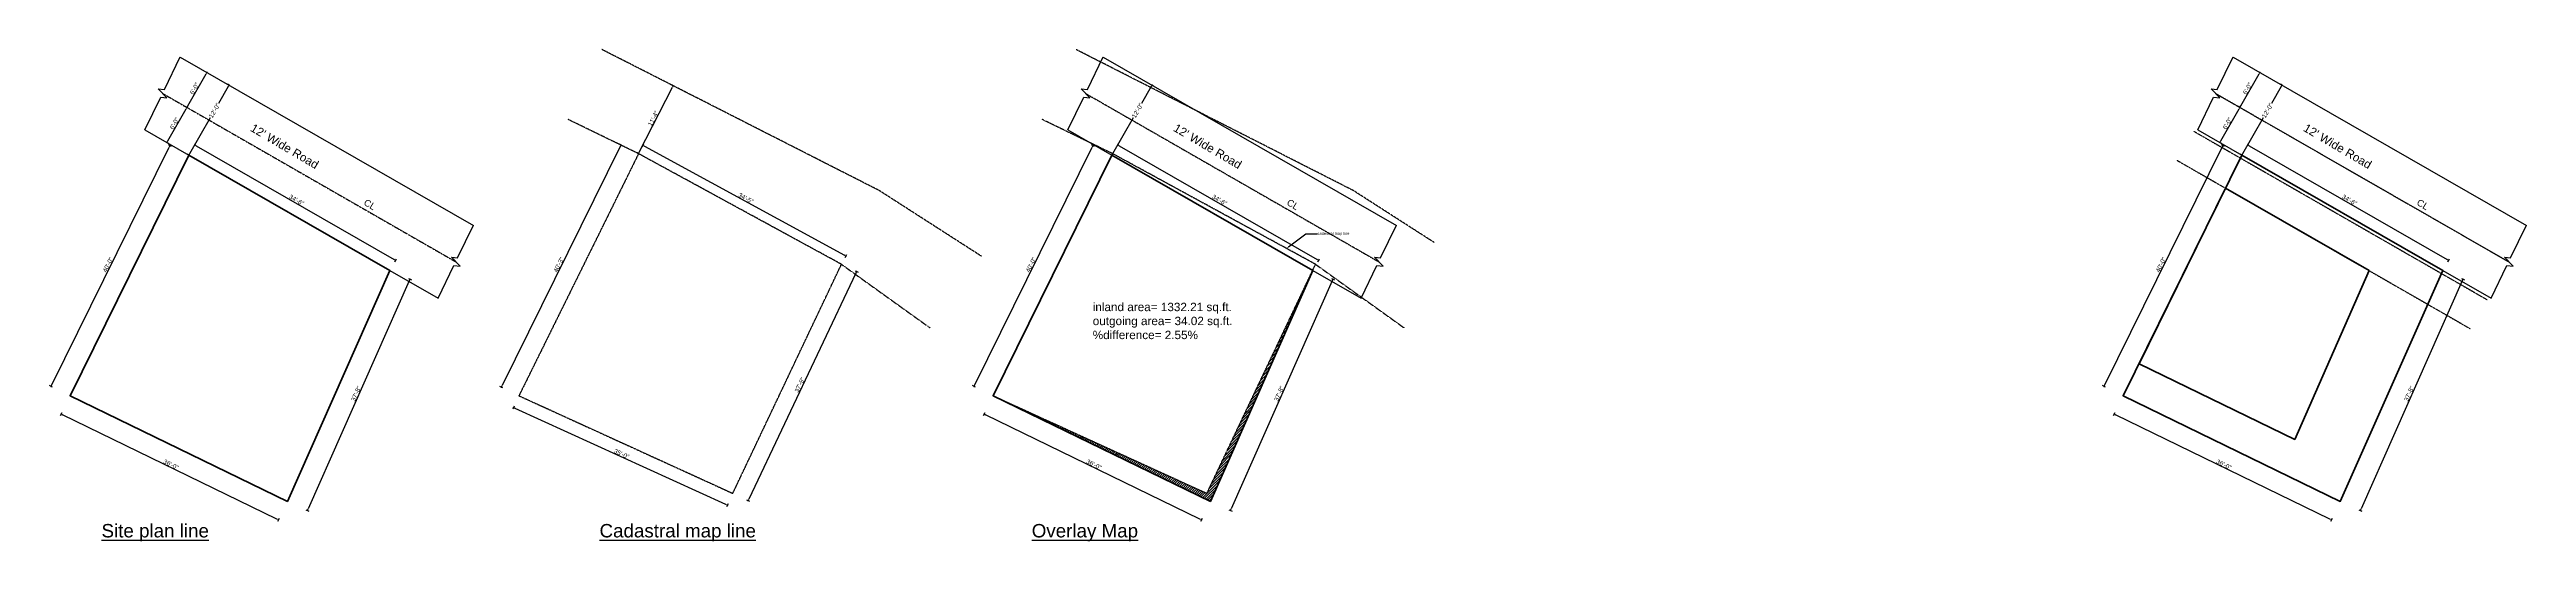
# Model space of a CAD drawing. Header units: inches. Extents: x 115570 to 265311, y 61168 to 314550.
# Drawn here: x 136100 to 140527, y 70436 to 71315 of the extents above; entities that cross this region are included whole.
import ezdxf
from ezdxf import colors
from ezdxf.entities.mleader import LeaderData, LeaderLine
from ezdxf.math import Vec2, Vec3

# ---------------------------------------------------------------- set-up
doc = ezdxf.new("R2010")
doc.units = ezdxf.units.IN
doc.header["$MEASUREMENT"] = 0
for name, pattern in [('ACAD_ISO06W100', [36, 24, -3, 0, -3, 0, -3, 0, -3]), ('ACAD_ISO08W100', [36, 24, -3, 6, -3]), ('DASHDOT', [1, 0.5, -0.25, 0, -0.25]), ('DOT', [0.25, 0, -0.25]), ('HIDDEN2', [0.1875, 0.125, -0.0625])]:
    doc.linetypes.add(name, pattern=pattern)
doc.layers.get('0').update_dxf_attribs({"lineweight": 25})
for name, color, linetype, lineweight, transparency in [('cadastral map line', 6, 'ACAD_ISO06W100', 25, 0.45), ('ROW', 3, 'DASHDOT', 25, 0.45), ('SBL', 2, 'DOT', 25, 0.45), ('site plan line', 5, 'Continuous', 35, 0.45)]:
    doc.layers.add(name, color=color, linetype=linetype, lineweight=lineweight, transparency=transparency)
doc.layers.add('CL', color=4, linetype='ACAD_ISO08W100', transparency=0.5)
doc.styles.add('arial.', font='arial.ttf')
doc.styles.get("Standard").update_dxf_attribs({"font": 'arial.ttf'})
doc.dimstyles.new('d_floorplans', dxfattribs={"dimscale": 0, "dimtxt": 8, "dimasz": 3, "dimexe": 3, "dimexo": 3, "dimgap": 1, "dimtad": 1, "dimdec": 0, "dimrnd": 0.25, "dimzin": 3, "dimdsep": 46, "dimlunit": 4, "dimtxsty": 'arial.', "dimblk": 'DOT', "dimcen": 4, "dimdle": 6, "dimclrd": 4, "dimclre": 256, "dimclrt": 7, "dimazin": 0, "dimtfac": 1, "dimtdec": 0, "dimtix": 1, "dimtmove": 2, "dimatfit": 3, "dimfxl": 3, "dimfxlon": 1, "dimtolj": 1, "dimtzin": 0, "dimlwd": -1, "dimlwe": -1, "dimarcsym": 0})

# ---------------------------------------------------------------- blocks, each defined once
blk = doc.blocks.new('_Dot')
at = {"color": 0, "linetype": 'ByBlock', "lineweight": -2}
blk.add_line((-0.5, 0), (-1, 0), dxfattribs=at)
at = {"color": 0, "linetype": 'ByBlock', "const_width": 0.5}
blk.add_lwpolyline([(-0.25, 0, 1), (0.25, 0, 1)], format="xyb", close=True, dxfattribs=at)
blk = doc.blocks.new('*D72')
at = {"color": 4, "transparency": 16777216}
for p, q in [((136419.3, 71248.9), (136401.9, 71218.5)), ((136350.6, 71129.2), (136387.6, 71193.6))]:
    blk.add_line(p, q, dxfattribs=at)
at = {"transparency": 16777216}
for p, q in [((136420.8, 71251.5), (136418.2, 71253)), ((136349.1, 71126.6), (136346.5, 71128.1))]:
    blk.add_line(p, q, dxfattribs=at)
at = {"layer": 'Defpoints', "color": 0, "transparency": 16777216}
for p in [(136420.8, 71251.5), (136420.8, 71251.5), (136349.1, 71126.6)]:
    blk.add_point(p, dxfattribs=at)
at = {"color": 4, "transparency": 16777216, "xscale": 3, "yscale": 3, "zscale": 3}
for p, rotation in [((136420.8, 71251.5), 60.13323200533971), ((136349.1, 71126.6), 240.1332320053397)]:
    blk.add_blockref('_Dot', p, dxfattribs=dict(at, rotation=rotation))
at = {"color": 7, "transparency": 16777216, "insert": (136394.7, 71206.1), "char_height": 8, "attachment_point": 5, "rotation": 60.1332, "style": 'arial.'}
blk.add_mtext('\\A1;12\'-0"', dxfattribs=at)
blk = doc.blocks.new('*D73')
at = {"color": 4, "transparency": 16777216}
blk.add_line((136742.8, 70901.7), (136562.1, 70494), dxfattribs=at)
at = {"transparency": 16777216}
for p, q in [((136741.3, 70905.7), (136746.8, 70903.3)), ((136558.2, 70492.5), (136563.6, 70490))]:
    blk.add_line(p, q, dxfattribs=at)
at = {"layer": 'Defpoints', "color": 0, "transparency": 16777216}
for p in [(136708.1, 70920.4), (136524.9, 70507.2), (136560.9, 70491.3)]:
    blk.add_point(p, dxfattribs=at)
at = {"color": 4, "transparency": 16777216, "xscale": 3, "yscale": 3, "zscale": 3}
for p, rotation in [((136744.1, 70904.5), 66.09446161432011), ((136560.9, 70491.3), 246.0944616143202)]:
    blk.add_blockref('_Dot', p, dxfattribs=dict(at, rotation=rotation))
at = {"color": 7, "transparency": 16777216, "insert": (136647.8, 70699.9), "char_height": 8, "attachment_point": 5, "rotation": 66.0945, "style": 'arial.'}
blk.add_mtext('\\A1;37\'-8"', dxfattribs=at)
blk = doc.blocks.new('*D74')
at = {"transparency": 16777216}
for p, q in [((136121.7, 70665.9), (136119.1, 70660.5)), ((136510.2, 70476.8), (136507.5, 70471.4))]:
    blk.add_line(p, q, dxfattribs=at)
at = {"color": 4, "transparency": 16777216}
blk.add_line((136506.2, 70475.5), (136123.1, 70661.9), dxfattribs=at)
at = {"layer": 'Defpoints', "color": 0, "transparency": 16777216}
for p in [(136120.4, 70663.2), (136136.5, 70696.2), (136524.9, 70507.2)]:
    blk.add_point(p, dxfattribs=at)
at = {"color": 4, "transparency": 16777216, "xscale": 3, "yscale": 3, "zscale": 3}
for p, rotation in [((136120.4, 70663.2), 154.0500135417205), ((136508.8, 70474.1), 334.0500135417205)]:
    blk.add_blockref('_Dot', p, dxfattribs=dict(at, rotation=rotation))
at = {"color": 7, "transparency": 16777216, "insert": (136316.9, 70573.2), "char_height": 8, "attachment_point": 5, "rotation": 334.05, "style": 'arial.'}
blk.add_mtext('\\A1;36\'-0"', dxfattribs=at)
blk = doc.blocks.new('*D75')
at = {"color": 4, "transparency": 16777216}
blk.add_line((136103.9, 70715.7), (136313.8, 71140.7), dxfattribs=at)
at = {"transparency": 16777216}
for p, q in [((136317.8, 71142), (136312.5, 71144.7)), ((136105.2, 70711.7), (136099.9, 70714.3))]:
    blk.add_line(p, q, dxfattribs=at)
at = {"layer": 'Defpoints', "color": 0, "transparency": 16777216}
for p in [(136315.1, 71143.4), (136349.1, 71126.6), (136136.5, 70696.2)]:
    blk.add_point(p, dxfattribs=at)
at = {"color": 4, "transparency": 16777216, "xscale": 3, "yscale": 3, "zscale": 3}
for p, rotation in [((136315.1, 71143.4), 63.71077594350535), ((136102.5, 70713), 243.7107759435053)]:
    blk.add_blockref('_Dot', p, dxfattribs=dict(at, rotation=rotation))
at = {"color": 7, "transparency": 16777216, "insert": (136204.3, 70930.4), "char_height": 8, "attachment_point": 5, "rotation": 63.7108, "style": 'arial.'}
blk.add_mtext('\\A1;40\'-0"', dxfattribs=at)
blk = doc.blocks.new('*D76')
at = {"transparency": 16777216}
for p, q in [((136358, 71142.1), (136361, 71147.3)), ((136717, 70935.9), (136720, 70941.1))]:
    blk.add_line(p, q, dxfattribs=at)
at = {"color": 4, "transparency": 16777216}
blk.add_line((136362.1, 71143.2), (136715.9, 70940), dxfattribs=at)
at = {"layer": 'Defpoints', "color": 0, "transparency": 16777216}
for p in [(136349.1, 71126.6), (136718.5, 70938.5), (136708.1, 70920.4)]:
    blk.add_point(p, dxfattribs=at)
at = {"color": 4, "transparency": 16777216, "xscale": 3, "yscale": 3, "zscale": 3}
for p, rotation in [((136359.5, 71144.7), 150.1332320053488), ((136718.5, 70938.5), 330.1332320053488)]:
    blk.add_blockref('_Dot', p, dxfattribs=dict(at, rotation=rotation))
at = {"color": 7, "transparency": 16777216, "insert": (136541.5, 71046), "char_height": 8, "attachment_point": 5, "rotation": 330.1332, "style": 'arial.'}
blk.add_mtext('\\A1;34\'-6"', dxfattribs=at)
blk = doc.blocks.new('*D77')
at = {"color": 4, "transparency": 16777216}
blk.add_line((137541.2, 70915.6), (137349.6, 70511.5), dxfattribs=at)
at = {"transparency": 16777216}
for p, q in [((137539.8, 70919.6), (137545.2, 70917)), ((137345.6, 70510.1), (137351, 70507.5))]:
    blk.add_line(p, q, dxfattribs=at)
at = {"layer": 'Defpoints', "color": 0, "transparency": 16777216}
for p in [(137515.3, 70931.2), (137321.1, 70521.7), (137348.3, 70508.8)]:
    blk.add_point(p, dxfattribs=at)
at = {"color": 4, "transparency": 16777216, "xscale": 3, "yscale": 3, "zscale": 3}
for p, rotation in [((137542.5, 70918.3), 64.6237642850033), ((137348.3, 70508.8), 244.6237642850033)]:
    blk.add_blockref('_Dot', p, dxfattribs=dict(at, rotation=rotation))
at = {"color": 7, "transparency": 16777216, "insert": (137440.8, 70715.7), "char_height": 8, "attachment_point": 5, "rotation": 64.6238, "style": 'arial.'}
blk.add_mtext('\\A1;37\'-9"', dxfattribs=at)
blk = doc.blocks.new('*D78')
at = {"transparency": 16777216}
for p, q in [((136930.4, 70677.7), (136927.9, 70672.2)), ((137312.6, 70503.2), (137310.1, 70497.7))]:
    blk.add_line(p, q, dxfattribs=at)
at = {"color": 4, "transparency": 16777216}
blk.add_line((137308.6, 70501.7), (136931.9, 70673.7), dxfattribs=at)
at = {"layer": 'Defpoints', "color": 0, "transparency": 16777216}
for p in [(136929.1, 70675), (136938.9, 70696.2), (137321.1, 70521.7)]:
    blk.add_point(p, dxfattribs=at)
at = {"color": 4, "transparency": 16777216, "xscale": 3, "yscale": 3, "zscale": 3}
for p, rotation in [((136929.1, 70675), 155.4571198182069), ((137311.4, 70500.4), 335.4571198182069)]:
    blk.add_blockref('_Dot', p, dxfattribs=dict(at, rotation=rotation))
at = {"color": 7, "transparency": 16777216, "insert": (137122.4, 70592.3), "char_height": 8, "attachment_point": 5, "rotation": 335.4571, "style": 'arial.'}
blk.add_mtext('\\A1;35\'-0"', dxfattribs=at)
blk = doc.blocks.new('*D79')
at = {"transparency": 16777216}
for p, q in [((137124.1, 71143), (137118.7, 71145.7)), ((136910.3, 70710.3), (136904.9, 70713))]:
    blk.add_line(p, q, dxfattribs=at)
at = {"color": 4, "transparency": 16777216}
blk.add_line((137120, 71141.7), (136908.9, 70714.4), dxfattribs=at)
at = {"layer": 'Defpoints', "color": 0, "transparency": 16777216}
for p in [(137152.6, 71128.9), (136907.6, 70711.7), (136938.9, 70696.2)]:
    blk.add_point(p, dxfattribs=at)
at = {"color": 4, "transparency": 16777216, "xscale": 3, "yscale": 3, "zscale": 3}
for p, rotation in [((137121.4, 71144.4), 63.71077594350461), ((136907.6, 70711.7), 243.7107759435046)]:
    blk.add_blockref('_Dot', p, dxfattribs=dict(at, rotation=rotation))
at = {"color": 7, "transparency": 16777216, "insert": (137009.9, 70930.3), "char_height": 8, "attachment_point": 5, "rotation": 63.7108, "style": 'arial.'}
blk.add_mtext('\\A1;40\'-3"', dxfattribs=at)
blk = doc.blocks.new('*D80')
at = {"transparency": 16777216}
for p, q in [((137159.3, 71141.2), (137162.2, 71146.4)), ((137522, 70943.5), (137524.9, 70948.7))]:
    blk.add_line(p, q, dxfattribs=at)
at = {"color": 4, "transparency": 16777216}
blk.add_line((137163.4, 71142.4), (137520.8, 70947.5), dxfattribs=at)
at = {"layer": 'Defpoints', "color": 0, "transparency": 16777216}
for p in [(137152.6, 71128.9), (137515.3, 70931.2), (137523.4, 70946.1)]:
    blk.add_point(p, dxfattribs=at)
at = {"color": 4, "transparency": 16777216, "xscale": 3, "yscale": 3, "zscale": 3}
for p, rotation in [((137160.7, 71143.8), 151.4038469328164), ((137523.4, 70946.1), 331.4038469328164)]:
    blk.add_blockref('_Dot', p, dxfattribs=dict(at, rotation=rotation))
at = {"color": 7, "transparency": 16777216, "insert": (137344.5, 71049.4), "char_height": 8, "attachment_point": 5, "rotation": 331.4038, "style": 'arial.'}
blk.add_mtext('\\A1;34\'-5"', dxfattribs=at)
blk = doc.blocks.new('*D81')
at = {"color": 4, "transparency": 16777216}
blk.add_line((137154, 71131.6), (137213.1, 71247.8), dxfattribs=at)
at = {"transparency": 16777216}
for p, q in [((137214.4, 71250.4), (137211.8, 71251.8)), ((137152.6, 71128.9), (137149.9, 71130.3))]:
    blk.add_line(p, q, dxfattribs=at)
at = {"layer": 'Defpoints', "color": 0, "transparency": 16777216}
for p in [(137214.4, 71250.4), (137214.4, 71250.4), (137152.6, 71128.9)]:
    blk.add_point(p, dxfattribs=at)
at = {"color": 4, "transparency": 16777216, "xscale": 3, "yscale": 3, "zscale": 3}
for p, rotation in [((137214.4, 71250.4), 63.03492173500684), ((137152.6, 71128.9), 243.0349217350068)]:
    blk.add_blockref('_Dot', p, dxfattribs=dict(at, rotation=rotation))
at = {"color": 7, "transparency": 16777216, "insert": (137179, 71192), "char_height": 8, "attachment_point": 5, "rotation": 63.0349, "style": 'arial.'}
blk.add_mtext('\\A1;11\'-4"', dxfattribs=at)
blk = doc.blocks.new('*D82')
at = {"color": 4, "transparency": 16777216}
for p, q in [((138069.1, 71248.9), (138051.7, 71218.5)), ((138000.4, 71129.2), (138037.4, 71193.6))]:
    blk.add_line(p, q, dxfattribs=at)
at = {"transparency": 16777216}
for p, q in [((138070.6, 71251.5), (138073.2, 71250)), ((137998.9, 71126.6), (138001.5, 71125.1))]:
    blk.add_line(p, q, dxfattribs=at)
at = {"layer": 'Defpoints', "color": 0, "transparency": 16777216}
for p in [(138070.6, 71251.5), (138070.6, 71251.5), (137998.9, 71126.6)]:
    blk.add_point(p, dxfattribs=at)
at = {"color": 4, "transparency": 16777216, "xscale": 3, "yscale": 3, "zscale": 3}
for p, rotation in [((138070.6, 71251.5), 60.13323200533971), ((137998.9, 71126.6), 240.1332320053397)]:
    blk.add_blockref('_Dot', p, dxfattribs=dict(at, rotation=rotation))
at = {"color": 7, "transparency": 16777216, "insert": (138044.5, 71206.1), "char_height": 8, "attachment_point": 5, "rotation": 60.1332, "style": 'arial.'}
blk.add_mtext('\\A1;12\'-0"', dxfattribs=at)
blk = doc.blocks.new('*D83')
at = {"color": 4, "transparency": 16777216}
blk.add_line((138392.6, 70901.7), (138211.9, 70494), dxfattribs=at)
at = {"transparency": 16777216}
for p, q in [((138391.1, 70905.7), (138396.6, 70903.3)), ((138207.9, 70492.5), (138213.4, 70490))]:
    blk.add_line(p, q, dxfattribs=at)
at = {"layer": 'Defpoints', "color": 0, "transparency": 16777216}
for p in [(138357.9, 70920.4), (138174.7, 70507.2), (138210.7, 70491.3)]:
    blk.add_point(p, dxfattribs=at)
at = {"color": 4, "transparency": 16777216, "xscale": 3, "yscale": 3, "zscale": 3}
for p, rotation in [((138393.8, 70904.5), 66.09446161432011), ((138210.7, 70491.3), 246.0944616143202)]:
    blk.add_blockref('_Dot', p, dxfattribs=dict(at, rotation=rotation))
at = {"color": 7, "transparency": 16777216, "insert": (138297.6, 70699.9), "char_height": 8, "attachment_point": 5, "rotation": 66.0945, "style": 'arial.'}
blk.add_mtext('\\A1;37\'-8"', dxfattribs=at)
blk = doc.blocks.new('*D84')
at = {"transparency": 16777216}
for p, q in [((137771.5, 70665.9), (137768.9, 70660.5)), ((138159.9, 70476.8), (138157.3, 70471.4))]:
    blk.add_line(p, q, dxfattribs=at)
at = {"color": 4, "transparency": 16777216}
blk.add_line((138155.9, 70475.5), (137772.9, 70661.9), dxfattribs=at)
at = {"layer": 'Defpoints', "color": 0, "transparency": 16777216}
for p in [(137770.2, 70663.2), (137786.3, 70696.2), (138174.7, 70507.2)]:
    blk.add_point(p, dxfattribs=at)
at = {"color": 4, "transparency": 16777216, "xscale": 3, "yscale": 3, "zscale": 3}
for p, rotation in [((137770.2, 70663.2), 154.0500135417205), ((138158.6, 70474.1), 334.0500135417205)]:
    blk.add_blockref('_Dot', p, dxfattribs=dict(at, rotation=rotation))
at = {"color": 7, "transparency": 16777216, "insert": (137966.6, 70573.2), "char_height": 8, "attachment_point": 5, "rotation": 334.05, "style": 'arial.'}
blk.add_mtext('\\A1;36\'-0"', dxfattribs=at)
blk = doc.blocks.new('*D85')
at = {"color": 4, "transparency": 16777216}
blk.add_line((137753.6, 70715.7), (137963.6, 71140.7), dxfattribs=at)
at = {"transparency": 16777216}
for p, q in [((137967.6, 71142), (137962.2, 71144.7)), ((137755, 70711.7), (137749.6, 70714.3))]:
    blk.add_line(p, q, dxfattribs=at)
at = {"layer": 'Defpoints', "color": 0, "transparency": 16777216}
for p in [(137964.9, 71143.4), (137998.9, 71126.6), (137786.3, 70696.2)]:
    blk.add_point(p, dxfattribs=at)
at = {"color": 4, "transparency": 16777216, "xscale": 3, "yscale": 3, "zscale": 3}
for p, rotation in [((137964.9, 71143.4), 63.71077594350535), ((137752.3, 70713), 243.7107759435053)]:
    blk.add_blockref('_Dot', p, dxfattribs=dict(at, rotation=rotation))
at = {"color": 7, "transparency": 16777216, "insert": (137854.1, 70930.4), "char_height": 8, "attachment_point": 5, "rotation": 63.7108, "style": 'arial.'}
blk.add_mtext('\\A1;40\'-0"', dxfattribs=at)
blk = doc.blocks.new('*D86')
at = {"transparency": 16777216}
for p, q in [((138007.8, 71142.1), (138010.8, 71147.3)), ((138366.8, 70935.9), (138369.8, 70941.1))]:
    blk.add_line(p, q, dxfattribs=at)
at = {"color": 4, "transparency": 16777216}
blk.add_line((138011.9, 71143.2), (138365.7, 70940), dxfattribs=at)
at = {"layer": 'Defpoints', "color": 0, "transparency": 16777216}
for p in [(137998.9, 71126.6), (138368.3, 70938.5), (138357.9, 70920.4)]:
    blk.add_point(p, dxfattribs=at)
at = {"color": 4, "transparency": 16777216, "xscale": 3, "yscale": 3, "zscale": 3}
for p, rotation in [((138009.3, 71144.7), 150.1332320053488), ((138368.3, 70938.5), 330.1332320053488)]:
    blk.add_blockref('_Dot', p, dxfattribs=dict(at, rotation=rotation))
at = {"color": 7, "transparency": 16777216, "insert": (138191.3, 71046), "char_height": 8, "attachment_point": 5, "rotation": 330.1332, "style": 'arial.'}
blk.add_mtext('\\A1;34\'-6"', dxfattribs=at)
blk = doc.blocks.new('*D91')
at = {"color": 4, "transparency": 16777216}
blk.add_line((136311.1, 71151.8), (136344, 71209.1), dxfattribs=at)
at = {"transparency": 16777216}
for p, q in [((136345.5, 71211.7), (136348.1, 71210.2)), ((136309.6, 71149.2), (136312.2, 71147.7))]:
    blk.add_line(p, q, dxfattribs=at)
at = {"layer": 'Defpoints', "color": 0, "transparency": 16777216}
for p in [(136345.5, 71211.7), (136345.5, 71211.7), (136309.6, 71149.2)]:
    blk.add_point(p, dxfattribs=at)
at = {"color": 4, "transparency": 16777216, "xscale": 3, "yscale": 3, "zscale": 3}
for p, rotation in [((136345.5, 71211.7), 60.13323200535263), ((136309.6, 71149.2), 240.1332320053526)]:
    blk.add_blockref('_Dot', p, dxfattribs=dict(at, rotation=rotation))
at = {"color": 7, "transparency": 16777216, "insert": (136323.2, 71183), "char_height": 8, "attachment_point": 5, "rotation": 60.1332, "style": 'arial.'}
blk.add_mtext('\\A1;6\'-0"', dxfattribs=at)
blk = doc.blocks.new('*D92')
at = {"color": 4, "transparency": 16777216}
blk.add_line((136347, 71214.3), (136379.9, 71271.5), dxfattribs=at)
at = {"transparency": 16777216}
for p, q in [((136381.4, 71274.1), (136378.7, 71275.6)), ((136345.5, 71211.7), (136348.1, 71210.2))]:
    blk.add_line(p, q, dxfattribs=at)
at = {"layer": 'Defpoints', "color": 0, "transparency": 16777216}
for p in [(136381.4, 71274.1), (136381.4, 71274.1), (136345.5, 71211.7)]:
    blk.add_point(p, dxfattribs=at)
at = {"color": 4, "transparency": 16777216, "xscale": 3, "yscale": 3, "zscale": 3}
for p, rotation in [((136381.4, 71274.1), 60.13323200535262), ((136345.5, 71211.7), 240.1332320053526)]:
    blk.add_blockref('_Dot', p, dxfattribs=dict(at, rotation=rotation))
at = {"color": 7, "transparency": 16777216, "insert": (136359, 71245.4), "char_height": 8, "attachment_point": 5, "rotation": 60.1332, "style": 'arial.'}
blk.add_mtext('\\A1;6\'-0"', dxfattribs=at)
blk = doc.blocks.new('*D93')
at = {"color": 4, "transparency": 16777216}
for p, q in [((140088.7, 71248.9), (140071.3, 71218.5)), ((140020, 71129.2), (140057, 71193.6))]:
    blk.add_line(p, q, dxfattribs=at)
at = {"transparency": 16777216}
for p, q in [((140090.2, 71251.5), (140087.6, 71253)), ((140018.5, 71126.6), (140015.9, 71128.1))]:
    blk.add_line(p, q, dxfattribs=at)
at = {"layer": 'Defpoints', "color": 0, "transparency": 16777216}
for p in [(140090.2, 71251.5), (140090.2, 71251.5), (140018.5, 71126.6)]:
    blk.add_point(p, dxfattribs=at)
at = {"color": 4, "transparency": 16777216, "xscale": 3, "yscale": 3, "zscale": 3}
for p, rotation in [((140090.2, 71251.5), 60.13323200533971), ((140018.5, 71126.6), 240.1332320053397)]:
    blk.add_blockref('_Dot', p, dxfattribs=dict(at, rotation=rotation))
at = {"color": 7, "transparency": 16777216, "insert": (140064.2, 71206.1), "char_height": 8, "attachment_point": 5, "rotation": 60.1332, "style": 'arial.'}
blk.add_mtext('\\A1;12\'-0"', dxfattribs=at)
blk = doc.blocks.new('*D94')
at = {"color": 4, "transparency": 16777216}
blk.add_line((140412.3, 70901.7), (140231.6, 70494), dxfattribs=at)
at = {"transparency": 16777216}
for p, q in [((140410.8, 70905.7), (140416.2, 70903.3)), ((140227.6, 70492.5), (140233.1, 70490))]:
    blk.add_line(p, q, dxfattribs=at)
at = {"layer": 'Defpoints', "color": 0, "transparency": 16777216}
for p in [(140377.5, 70920.4), (140194.4, 70507.2), (140230.3, 70491.3)]:
    blk.add_point(p, dxfattribs=at)
at = {"color": 4, "transparency": 16777216, "xscale": 3, "yscale": 3, "zscale": 3}
for p, rotation in [((140413.5, 70904.5), 66.09446161432011), ((140230.3, 70491.3), 246.0944616143202)]:
    blk.add_blockref('_Dot', p, dxfattribs=dict(at, rotation=rotation))
at = {"color": 7, "transparency": 16777216, "insert": (140317.3, 70699.9), "char_height": 8, "attachment_point": 5, "rotation": 66.0945, "style": 'arial.'}
blk.add_mtext('\\A1;37\'-8"', dxfattribs=at)
blk = doc.blocks.new('*D95')
at = {"transparency": 16777216}
for p, q in [((139791.2, 70665.9), (139788.5, 70660.5)), ((140179.6, 70476.8), (140177, 70471.4))]:
    blk.add_line(p, q, dxfattribs=at)
at = {"color": 4, "transparency": 16777216}
blk.add_line((140175.6, 70475.5), (139792.5, 70661.9), dxfattribs=at)
at = {"layer": 'Defpoints', "color": 0, "transparency": 16777216}
for p in [(139789.9, 70663.2), (139805.9, 70696.2), (140194.4, 70507.2)]:
    blk.add_point(p, dxfattribs=at)
at = {"color": 4, "transparency": 16777216, "xscale": 3, "yscale": 3, "zscale": 3}
for p, rotation in [((139789.9, 70663.2), 154.0500135417205), ((140178.3, 70474.1), 334.0500135417205)]:
    blk.add_blockref('_Dot', p, dxfattribs=dict(at, rotation=rotation))
at = {"color": 7, "transparency": 16777216, "insert": (139986.3, 70573.2), "char_height": 8, "attachment_point": 5, "rotation": 334.05, "style": 'arial.'}
blk.add_mtext('\\A1;36\'-0"', dxfattribs=at)
blk = doc.blocks.new('*D96')
at = {"color": 4, "transparency": 16777216}
blk.add_line((139773.3, 70715.7), (139983.3, 71140.7), dxfattribs=at)
at = {"transparency": 16777216}
for p, q in [((139987.3, 71142), (139981.9, 71144.7)), ((139774.7, 70711.7), (139769.3, 70714.3))]:
    blk.add_line(p, q, dxfattribs=at)
at = {"layer": 'Defpoints', "color": 0, "transparency": 16777216}
for p in [(139984.6, 71143.4), (140018.5, 71126.6), (139805.9, 70696.2)]:
    blk.add_point(p, dxfattribs=at)
at = {"color": 4, "transparency": 16777216, "xscale": 3, "yscale": 3, "zscale": 3}
for p, rotation in [((139984.6, 71143.4), 63.71077594350535), ((139772, 70713), 243.7107759435053)]:
    blk.add_blockref('_Dot', p, dxfattribs=dict(at, rotation=rotation))
at = {"color": 7, "transparency": 16777216, "insert": (139873.7, 70930.4), "char_height": 8, "attachment_point": 5, "rotation": 63.7108, "style": 'arial.'}
blk.add_mtext('\\A1;40\'-0"', dxfattribs=at)
blk = doc.blocks.new('*D97')
at = {"transparency": 16777216}
for p, q in [((140027.4, 71142.1), (140030.4, 71147.3)), ((140386.5, 70935.9), (140389.5, 70941.1))]:
    blk.add_line(p, q, dxfattribs=at)
at = {"color": 4, "transparency": 16777216}
blk.add_line((140031.5, 71143.2), (140385.4, 70940), dxfattribs=at)
at = {"layer": 'Defpoints', "color": 0, "transparency": 16777216}
for p in [(140018.5, 71126.6), (140388, 70938.5), (140377.5, 70920.4)]:
    blk.add_point(p, dxfattribs=at)
at = {"color": 4, "transparency": 16777216, "xscale": 3, "yscale": 3, "zscale": 3}
for p, rotation in [((140028.9, 71144.7), 150.1332320053488), ((140388, 70938.5), 330.1332320053488)]:
    blk.add_blockref('_Dot', p, dxfattribs=dict(at, rotation=rotation))
at = {"color": 7, "transparency": 16777216, "insert": (140211, 71046), "char_height": 8, "attachment_point": 5, "rotation": 330.1332, "style": 'arial.'}
blk.add_mtext('\\A1;34\'-6"', dxfattribs=at)
blk = doc.blocks.new('*D98')
at = {"color": 4, "transparency": 16777216}
blk.add_line((139980.6, 71151.8), (140013.4, 71209.1), dxfattribs=at)
at = {"transparency": 16777216}
for p, q in [((140014.9, 71211.7), (140017.5, 71210.2)), ((139979.1, 71149.2), (139981.7, 71147.7))]:
    blk.add_line(p, q, dxfattribs=at)
at = {"layer": 'Defpoints', "color": 0, "transparency": 16777216}
for p in [(140014.9, 71211.7), (140014.9, 71211.7), (139979.1, 71149.2)]:
    blk.add_point(p, dxfattribs=at)
at = {"color": 4, "transparency": 16777216, "xscale": 3, "yscale": 3, "zscale": 3}
for p, rotation in [((140014.9, 71211.7), 60.13323200535263), ((139979.1, 71149.2), 240.1332320053526)]:
    blk.add_blockref('_Dot', p, dxfattribs=dict(at, rotation=rotation))
at = {"color": 7, "transparency": 16777216, "insert": (139992.6, 71183), "char_height": 8, "attachment_point": 5, "rotation": 60.1332, "style": 'arial.'}
blk.add_mtext('\\A1;6\'-0"', dxfattribs=at)
blk = doc.blocks.new('*D99')
at = {"color": 4, "transparency": 16777216}
blk.add_line((140016.4, 71214.3), (140049.3, 71271.5), dxfattribs=at)
at = {"transparency": 16777216}
for p, q in [((140050.8, 71274.1), (140048.2, 71275.6)), ((140014.9, 71211.7), (140012.3, 71213.2))]:
    blk.add_line(p, q, dxfattribs=at)
at = {"layer": 'Defpoints', "color": 0, "transparency": 16777216}
for p in [(140050.8, 71274.1), (140050.8, 71274.1), (140014.9, 71211.7)]:
    blk.add_point(p, dxfattribs=at)
at = {"color": 4, "transparency": 16777216, "xscale": 3, "yscale": 3, "zscale": 3}
for p, rotation in [((140050.8, 71274.1), 60.13323200535547), ((140014.9, 71211.7), 240.1332320053555)]:
    blk.add_blockref('_Dot', p, dxfattribs=dict(at, rotation=rotation))
at = {"color": 7, "transparency": 16777216, "insert": (140028.5, 71245.4), "char_height": 8, "attachment_point": 5, "rotation": 60.1332, "style": 'arial.'}
blk.add_mtext('\\A1;6\'-0"', dxfattribs=at)

msp = doc.modelspace()

# ---------------------------------------------------------------- hatches: boundary and pattern name
at = {"transparency": 33554597}
h = msp.add_hatch(dxfattribs=at)
h.set_pattern_fill('ANSI31', color=256, scale=25)
h.set_pattern_definition([(45, (145842.1284, 71866.497), (-2.2097087, 2.2097087), [])])
h.paths.add_polyline_path([(138357.87, 70920.42), (138357.66, 70920.54), (138168.48, 70521.7), (137786.26, 70696.23), (138174.71, 70507.19)])

# ---------------------------------------------------------------- linework, layer by layer
for p, q in [((136333.36, 71301.67), (136857.47, 71000.69)), ((137983.13, 71301.67), (138507.24, 71000.69)), ((140002.8, 71301.67), (140526.92, 71000.69)), ((136270.2, 71171.88), (136349.08, 71126.58)), ((137919.97, 71171.88), (137998.86, 71126.58)), ((139939.64, 71171.88), (140018.53, 71126.58)), ((136708.1, 70920.42), (136794.31, 70870.91)), ((138357.87, 70920.42), (138444.08, 70870.91)), ((140377.55, 70920.42), (140463.76, 70870.91))]:
    msp.add_line(p, q)
at = {"linetype": 'HIDDEN2', "ltscale": 2}
for p, q in [((137152.62, 71128.94), (137026.43, 71190.27)), ((138000.02, 71128.94), (137873.84, 71190.27)), ((137515.32, 70931.22), (137673.46, 70817.71)), ((138362.73, 70931.22), (138520.87, 70817.71))]:
    msp.add_line(p, q, dxfattribs=at)
at = {"linetype": 'Continuous'}
for points in [[(136270.12, 71171.72), (136298.49, 71230.03), (136309.4, 71228.9), (136294.15, 71244.66), (136305.06, 71243.52), (136333.44, 71301.83)], [(137919.89, 71171.72), (137948.27, 71230.03), (137959.17, 71228.9), (137943.93, 71244.66), (137954.83, 71243.52), (137983.21, 71301.83)], [(139939.56, 71171.72), (139967.94, 71230.03), (139978.85, 71228.9), (139963.6, 71244.66), (139974.5, 71243.52), (140002.88, 71301.83)], [(136794.31, 70870.91), (136822.69, 70929.22), (136833.59, 70928.08), (136818.34, 70943.84), (136829.25, 70942.71), (136857.63, 71001.02)], [(138444.08, 70870.91), (138472.46, 70929.22), (138483.37, 70928.08), (138468.12, 70943.84), (138479.02, 70942.71), (138507.4, 71001.02)], [(140463.76, 70870.91), (140492.13, 70929.22), (140503.04, 70928.08), (140487.79, 70943.84), (140498.7, 70942.71), (140527.07, 71001.02)]]:
    msp.add_lwpolyline(points, dxfattribs=at)
at = {"linetype": 'HIDDEN2', "ltscale": 2}
for points in [[(137765.37, 70945.75), (137583.2, 71062.82), (137087.15, 71315.19)], [(138574.57, 70970.3), (138430.6, 71062.82), (137934.55, 71315.19)]]:
    msp.add_lwpolyline(points, dxfattribs=at)
at = {"layer": 'cadastral map line', "ltscale": 0.02}
for points in [[(137515.32, 70931.22), (137152.62, 71128.94), (136938.86, 70696.23), (137321.07, 70521.7)], [(138362.73, 70931.22), (138000.02, 71128.94), (137786.26, 70696.23), (138168.48, 70521.7)]]:
    msp.add_lwpolyline(points, close=True, dxfattribs=at)
at = {"layer": 'CL', "ltscale": 0.015, "transparency": 33554559}
msp.add_line((136301.78, 71236.78), (136826.42, 70935.5), dxfattribs=at)
at = {"layer": 'CL', "ltscale": 0.01, "transparency": 33554559}
msp.add_line((137951.55, 71236.78), (138476.19, 70935.5), dxfattribs=at)
at = {"layer": 'CL', "ltscale": 0.02, "transparency": 33554559}
msp.add_line((139971.22, 71236.78), (140495.87, 70935.5), dxfattribs=at)
at = {"layer": 'ROW', "ltscale": 0.02, "transparency": 33554559}
msp.add_line((139932.38, 71169.14), (140457.02, 70867.86), dxfattribs=at)
at = {"layer": 'SBL', "ltscale": 0.02, "transparency": 33554559}
msp.add_line((139902.5, 71117.1), (140427.14, 70815.83), dxfattribs=at)
at = {"layer": 'site plan line'}
for points in [[(136708.1, 70920.42), (136524.94, 70507.19), (136136.49, 70696.23), (136349.08, 71126.58)], [(138357.87, 70920.42), (138174.71, 70507.19), (137786.26, 70696.23), (137998.86, 71126.58)], [(140377.55, 70920.42), (140194.38, 70507.19), (139805.94, 70696.23), (140018.53, 71126.58)], [(140245.99, 70919.85), (140112.92, 70618.1), (139834.66, 70753.52), (139989.24, 71067.29)]]:
    msp.add_lwpolyline(points, close=True, dxfattribs=at)

# ---------------------------------------------------------------- texts
at = {"width": 254.7349, "attachment_point": 1}
for s, insert, char_height, rotation in [("12' Wide Road", (136464.99, 71183.47), 15, 329.48325), ("12' Wide Road", (138114.76, 71183.47), 15, 329.48325), ("12' Wide Road", (140134.43, 71183.47), 15, 329.48325), ('CL', (136666.39, 71048.72), 12, 328.93008), ('CL', (138316.16, 71048.72), 12, 328.93008), ('CL', (140335.83, 71048.72), 12, 328.93008)]:
    msp.add_mtext(s, dxfattribs=dict(at, insert=insert, char_height=char_height, rotation=rotation))
at = {"attachment_point": 1}
for s, insert, char_height, width in [('inland area= 1332.21 sq.ft.\\Poutgoing area= 34.02 sq.ft.\\P%difference= 2.55%', (137964.45, 70862.47), 15, 453.6353), ('{\\LSite plan line}', (136192.77, 70466.94), 24, 195.6611), ('{\\LCadastral map line}', (137082.91, 70466.94), 24, 287.7978), ('{\\LOverlay Map}', (137855.44, 70466.94), 24, 467.6449)]:
    msp.add_mtext(s, dxfattribs=dict(at, insert=insert, char_height=char_height, width=width))

# ---------------------------------------------------------------- dimensions: what is measured, and where the dimension line sits
for base, p1, p2, picture, middle in [((136381.35, 71274.11), (136345.5, 71211.67), (136381.35, 71274.11), '*D92', (136359.01, 71245.42)), ((140050.8, 71274.11), (140014.94, 71211.67), (140050.8, 71274.11), '*D99', (140028.46, 71245.42))]:
    dim = msp.add_linear_dim(base=base, p1=p1, p2=p2, angle=240.13323, dimstyle='d_floorplans', override={"dimscale": 1})
    dim.commit()
    dim.dimension.update_dxf_attribs({"geometry": picture, "text_midpoint": middle})
for base, p1, p2, picture, middle in [((136420.79, 71251.46), (136349.08, 71126.58), (136420.79, 71251.46), '*D72', (136394.73, 71206.07)), ((138070.57, 71251.46), (137998.86, 71126.58), (138070.57, 71251.46), '*D82', (138044.51, 71206.07)), ((140090.24, 71251.46), (140018.53, 71126.58), (140090.24, 71251.46), '*D93', (140064.18, 71206.07))]:
    dim = msp.add_linear_dim(base=base, p1=p1, p2=p2, angle=60.13323, dimstyle='d_floorplans', override={"dimscale": 1})
    dim.commit()
    dim.dimension.update_dxf_attribs({"geometry": picture, "text_midpoint": middle, "dimtype": 161})
for p1, p2, distance, picture, middle in [((137152.62, 71128.94), (137214.43, 71250.43), 0, '*D81', (137179.05, 71191.96)), ((136309.64, 71149.23), (136345.5, 71211.67), 0, '*D91', (136323.16, 71182.98)), ((139979.09, 71149.23), (140014.94, 71211.67), 0, '*D98', (139992.6, 71182.98)), ((136349.08, 71126.58), (136708.1, 70920.42), 20.91, '*D76', (136541.54, 71046.04)), ((137152.62, 71128.94), (136938.86, 70696.23), -34.85, '*D79', (137009.93, 70930.27)), ((137152.62, 71128.94), (137515.32, 70931.22), 16.94, '*D80', (137344.51, 71049.42)), ((137998.86, 71126.58), (138357.87, 70920.42), 20.91, '*D86', (138191.31, 71046.04)), ((140018.53, 71126.58), (140377.55, 70920.42), 20.91, '*D97', (140210.98, 71046.04)), ((136136.49, 70696.23), (136349.08, 71126.58), 37.86, '*D75', (136204.29, 70930.43)), ((137786.26, 70696.23), (137998.86, 71126.58), 37.86, '*D85', (137854.06, 70930.43)), ((139805.94, 70696.23), (140018.53, 71126.58), 37.86, '*D96', (139873.73, 70930.43)), ((137515.32, 70931.22), (137321.07, 70521.7), 30.1, '*D77', (137440.8, 70715.74)), ((136708.1, 70920.42), (136524.94, 70507.19), 39.33, '*D73', (136647.83, 70699.93)), ((138357.87, 70920.42), (138174.71, 70507.19), 39.33, '*D83', (138297.6, 70699.93)), ((140377.55, 70920.42), (140194.38, 70507.19), 39.33, '*D94', (140317.27, 70699.93)), ((136524.94, 70507.19), (136136.49, 70696.23), 36.76, '*D74', (136316.85, 70573.23)), ((137321.07, 70521.7), (136938.86, 70696.23), 23.38, '*D78', (137122.37, 70592.32)), ((138174.71, 70507.19), (137786.26, 70696.23), 36.76, '*D84', (137966.63, 70573.23)), ((140194.38, 70507.19), (139805.94, 70696.23), 36.76, '*D95', (139986.3, 70573.23))]:
    dim = msp.add_aligned_dim(p1=p1, p2=p2, distance=distance, dimstyle='d_floorplans', override={"dimscale": 1})
    dim.commit()
    dim.dimension.update_dxf_attribs({"geometry": picture, "text_midpoint": middle})

# ---------------------------------------------------------------- leaders
ml = msp.add_multileader_mtext('Standard')
ml.set_content('cadestral map line', color=256)
ml.set_leader_properties()
ml.build(insert=Vec2(0, 0))
ml.multileader.update_dxf_attribs({"dogleg_length": 10, "arrow_head_size": 5})
ctx = ml.context
ctx.base_point, ctx.char_height, ctx.arrow_head_size, ctx.landing_gap_size, ctx.plane_origin = Vec3(138366.38, 70985.6), 5, 5, 0.09, Vec3(138310.64, 70959.61)
notes = []
notes.append((ctx, [(0, (1, 1, 0), (138356.38, 70985.6), (1, 0), 10, [(0, [(138310.64, 70959.61), (138345.22, 70985.6)], 0, [])])]))
ctx.mtext.insert, ctx.mtext.flow_direction = Vec3(138366.47, 70988.79), 5
for ctx, leaders in notes:
    for number, flags, end, landing, length, lines in leaders:
        leader = LeaderData()
        leader.index, (leader.has_last_leader_line, leader.has_dogleg_vector, leader.attachment_direction) = number, flags
        leader.last_leader_point, leader.dogleg_vector, leader.dogleg_length = Vec3(end), Vec3(landing), length
        for number, points, colour, breaks in lines:
            line = LeaderLine()
            line.index, line.vertices, line.color, line.breaks = number, Vec3.list(points), colors.encode_raw_color(colour), breaks
            leader.lines.append(line)
        ctx.leaders.append(leader)

doc.saveas('drawing.dxf')
